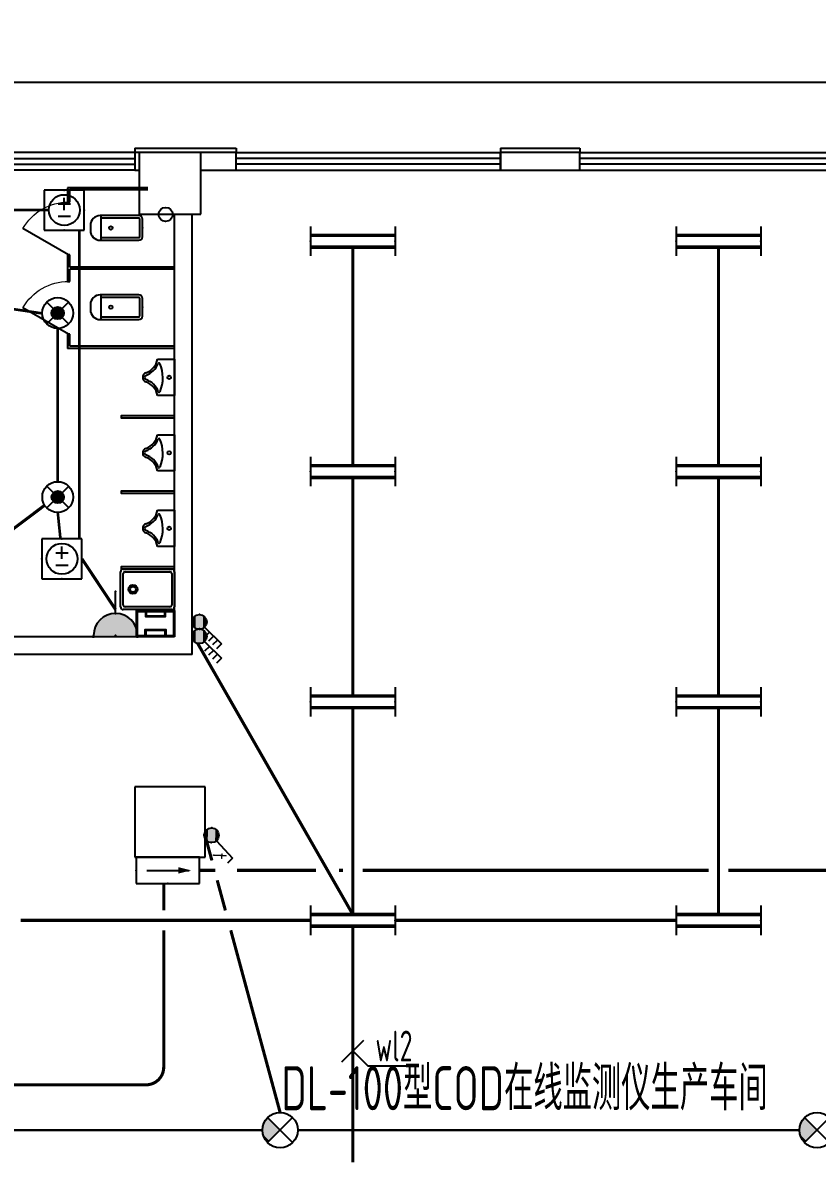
# Model space of a CAD drawing. Extents: x 2166032 to 5302137, y 581493 to 2416206.
# Drawn here: x 2481970 to 2490990, y 1136037 to 1148886 of the extents above; entities that cross this region are included whole.
import ezdxf
from ezdxf.enums import TextEntityAlignment as Align

# ---------------------------------------------------------------- set-up
doc = ezdxf.new("R2010")
doc.units = 0
doc.header["$LTSCALE"] = 1000
doc.header["$MEASUREMENT"] = 0
doc.linetypes.add('DASH', pattern=[0.35, 0.25, -0.1])
for name, color, linetype in [('COLUMN', 2, 'Continuous'), ('DIM-照明', 3, 'Continuous'), ('EQUIP-动力', 3, 'Continuous'), ('EQUIP-照明', 3, 'Continuous'), ('LATRINE', 8, 'Continuous'), ('LVTRY', 8, 'Continuous'), ('PUB_TEXT', 7, 'Continuous'), ('STAIR', 8, 'Continuous'), ('SURFACE', 8, 'Continuous'), ('TEL_TEXT', 7, 'Continuous'), ('WALL', 8, 'Continuous'), ('WINDOW', 8, 'Continuous'), ('WIRE-应急', 6, 'DASH'), ('WIRE-照明', 1, 'Continuous'), ('厨卫', 8, 'Continuous'), ('屋面', 151, 'Continuous')]:
    doc.layers.add(name, color=color, linetype=linetype)
doc.styles.add('_TEL_DIM', font='@tssdeng.shx', dxfattribs={"width": 0.8, "height": 3.5, "bigfont": '!tssdchn.shx'})
doc.styles.get("Standard").update_dxf_attribs({"font": 'tssdeng.shx', "bigfont": 'tssdchn.shx'})
doc.styles.add('TSSD_REIN', font='tssdeng.shx', dxfattribs={"width": 0.7, "bigfont": 'tssdchn.shx'})
doc.styles.add('zz-0', font='arial.ttf')

# ---------------------------------------------------------------- blocks, each defined once
blk = doc.blocks.new('_LV8')
for p, q in [((-205, 0), (205, 0)), ((-205, -191), (-205, 0)), ((205, 0), (205, -191))]:
    blk.add_line(p, q)
blk.add_circle((0, -60), 20)
for centre, radius, start, end in [((-243, -391), 203, 19.2639, 79.2894), ((-152, -175), 10, 114.1084, 248.1394), ((5, -526), 395, 66.6675, 114.1084), ((-243, -401), 233, 19.2639, 68.1394), ((243, -401), 233, 110.4941, 160.7361), ((243, -391), 203, 100.7106, 160.7361), ((158, -173), 10, 290.4941, 66.6675), ((0, -306), 54, 199.2639, 269.7777), ((0, -316), 24, 199.2639, 269.4998), ((0, -306), 54, 270.2223, 340.7361), ((0, -316), 24, 270.5002, 340.7361)]:
    blk.add_arc(centre, radius, start, end)
blk = doc.blocks.new('$lvtry$00000200')
for p, q in [((-140, -40, 0), (-140, -480, 0)), ((-110, -40, 0), (-110, -470, 0)), ((100, 0, 0), (-100, 0, 0)), ((100, -30, 0), (-100, -30, 0)), ((110, -470, 0), (110, -40, 0)), ((140, -480, 0), (140, -40, 0)), ((140, -470, 0), (-140, -470, 0)), ((-30, -590, 0), (30, -590, 0))]:
    blk.add_line(p, q)
blk.add_circle((0, -359, 0), 20)
for centre, radius, start, end in [((-100, -40, 0), 40, 90, 180), ((-100, -40, 0), 10, 90, 180), ((100, -40, 0), 40, 0, 90), ((100, -40, 0), 10, 0, 90), ((-30, -480, 0), 110, 180, 270), ((30, -480, 0), 110, 270, 0)]:
    blk.add_arc(centre, radius, start, end)
blk.add_point((0, 0))
blk = doc.blocks.new('$TCHSYS$APDOOR2D')
blk.add_line((0.5, 0), (0, 0.866))
at = {"lineweight": 13}
blk.add_arc((0.5, 0), 1, 120, 180, dxfattribs=at)
blk = doc.blocks.new('$plan$00001091')
for p, q in [((-275, -410), (-275, -50)), ((-255, -30), (255, -30)), ((275, -50), (275, -410)), ((255, -430), (-255, -430))]:
    blk.add_line(p, q)
for points in [[(-275, 0, 0.414214), (-305, -30, 0.414214)], [(305, -30, 0.414214), (275, 0, 0.414214)], [(-305, -430, 0.414214), (-275, -460, 0.414214)], [(275, -460, 0.414214), (305, -430, 0.414214)]]:
    blk.add_lwpolyline(points, format="xyb")
for points in [[(-275, 0), (275, 0)], [(-305, -430), (-305, -30)], [(305, -30), (305, -430)], [(275, -460), (-275, -460)]]:
    blk.add_lwpolyline(points)
for radius in [50, 32.5]:
    blk.add_circle((165, -230), radius)
for centre, start, end in [((-255, -50), 90, 180), ((255, -50), 0, 90), ((-255, -410), 180, 270), ((255, -410), 270, 360)]:
    blk.add_arc(centre, 20, start, end)
at = {"style": 'zz-0'}
for tag in ['YSIZE', 'XSIZE']:
    blk.add_attdef(tag, (0, 0), '', height=0.5, dxfattribs=at)
blk = doc.blocks.new('cffd')
at = {"layer": '厨卫'}
for p, q in [((288, -44), (300, -44)), ((288, -256), (300, -256))]:
    blk.add_line(p, q, dxfattribs=at)
for points in [[(0, -365), (0, 65), (300, 65), (300, -365)], [(12, -353), (12, 53), (288, 53), (288, -353)]]:
    blk.add_lwpolyline(points, close=True, dxfattribs=at)
for points in [[(12, -272), (82, -272), (82, -29), (12, -29)], [(12, -262), (72, -262), (72, -39), (12, -39)], [(288, -261), (228, -261), (228, -39), (288, -39)], [(288, -251), (238, -251), (238, -49), (288, -49)]]:
    blk.add_lwpolyline(points, dxfattribs=at)
blk.add_lwpolyline([(290, -150, 0, 50, 0), (323, -150, 100, 100, 0)], format="xyseb", dxfattribs=at)
blk = doc.blocks.new('$equip$00001160')
for p, q in [((-1.2, 0.417), (-1.2, -0.417)), ((1.2, 0.417), (1.2, -0.417)), ((-1.2, 0.167), (1.2, 0.167)), ((-1.2, -0.167), (1.2, -0.167))]:
    blk.add_line(p, q)
at = {"const_width": 0.1}
for points in [[(-1.2, 0.167), (1.2, 0.167)], [(-1.2, -0.167), (1.2, -0.167)]]:
    blk.add_lwpolyline(points, dxfattribs=at)
at = {"layer": 'EQUIP-照明'}
for p in [(-1.2, 0), (0, 0.167), (1.2, 0), (0, -0.167)]:
    blk.add_point(p, dxfattribs=at)
at = {"layer": 'EQUIP-照明', "flags": 9}
blk.add_attdef('A', (0, 0), '', height=0.00002, dxfattribs=at)
blk = doc.blocks.new('$equip$00001149')
for p, q in [((-0.354, 0.354), (0.354, -0.354)), ((0.354, 0.354), (-0.354, -0.354))]:
    blk.add_line(p, q)
for radius in [0.5, 0.2]:
    blk.add_circle((0, 0), radius)
for points in [[(-0.173, 0.1), (0.173, 0.1), (-0.2, 0), (0.2, 0)], [(-0.173, -0.1), (0.173, -0.1), (-0.2, 0), (0.2, 0)], [(-0.1, 0.173), (0.1, 0.173), (-0.173, 0.1), (0.173, 0.1)], [(0, 0.2), (0, 0.2), (-0.1, 0.173), (0.1, 0.173)], [(-0.1, -0.173), (0.1, -0.173), (-0.173, -0.1), (0.173, -0.1)], [(0, -0.2), (0, -0.2), (-0.1, -0.173), (0.1, -0.173)]]:
    blk.add_solid(points)
at = {"flags": 9}
blk.add_attdef('A', (0, 0), '', height=0.00002, dxfattribs=at)
blk = doc.blocks.new('$equip$00001344')
for p, q in [((0.65, 0.65), (-0.65, 0.65)), ((-0.65, 0.65), (-0.65, -0.65)), ((0, 0), (0, 0.4)), ((0.65, -0.65), (0.65, 0.65)), ((-0.2, 0.2), (0.2, 0.2)), ((-0.2, -0.2), (0.2, -0.2)), ((-0.65, -0.65), (0.65, -0.65))]:
    blk.add_line(p, q)
blk.add_circle((0, 0), 0.5)
for p in [(0, 0.65), (-0.65, 0), (0.65, 0), (0, -0.65)]:
    blk.add_point(p)
at = {"flags": 9}
blk.add_attdef('A', (0, 0), '', height=0.00002, dxfattribs=at)
blk = doc.blocks.new('$equip$00001296')
for p, q in [((0, 0.547), (0, 1.047)), ((-0.5, -0.003), (-0.5, 0.047)), ((0.5, -0.003), (0.5, 0.047))]:
    blk.add_line(p, q)
blk.add_arc((0, 0.047), 0.5, 0, 180)
for p in [(0, 1.047), (0, 0.547), (0, 0.047)]:
    blk.add_point(p)
for points in [[(0, 0.547), (0, 0.547), (0.25, 0.48), (-0.25, 0.48)], [(0, 0.547), (0, 0.547), (0.25, 0.48), (-0.25, 0.48)], [(0.433, 0.297), (-0.433, 0.297), (0.5, 0.047), (-0.5, 0.047)], [(0.433, 0.297), (-0.433, 0.297), (0.5, 0.047), (-0.5, 0.047)], [(0.25, 0.48), (-0.25, 0.48), (0.433, 0.297), (-0.433, 0.297)], [(0.25, 0.48), (-0.25, 0.48), (0.433, 0.297), (-0.433, 0.297)]]:
    blk.add_solid(points)
at = {"flags": 9}
blk.add_attdef('A', (0, 0), '', height=0.00002, dxfattribs=at)
blk = doc.blocks.new('$equip$00001190')
for p, q in [((-0.354, 0.354), (0.354, -0.354)), ((-0.354, -0.354), (0.354, 0.354))]:
    blk.add_line(p, q)
blk.add_circle((0, 0), 0.5)
for points in [[(-0.177, -0.177), (-0.483, 0.129), (0, 0), (-0.354, 0.354)], [(-0.306, -0.306), (-0.483, -0.129), (-0.177, -0.177), (-0.483, 0.129)], [(-0.354, -0.354), (-0.354, -0.354), (-0.306, -0.306), (-0.483, -0.129)]]:
    blk.add_solid(points)
at = {"flags": 9}
blk.add_attdef('A', (0, 0), '', height=0.00002, dxfattribs=at)
blk = doc.blocks.new('$equip$00001822')
for p, q in [((0.147, 0.356), (0.625, 0.833)), ((0.625, 0.833), (0.766, 0.692))]:
    blk.add_line(p, q)
blk.add_circle((0, 0.208), 0.208)
for p in [(0, 0.417), (-0.208, 0.208), (-0.015, 0.001), (0.208, 0.208)]:
    blk.add_point(p)
for points in [[(-0.104, 0.389), (0.104, 0.389), (-0.18, 0.313), (0.18, 0.313)], [(0, 0.417), (0, 0.417), (-0.104, 0.389), (0.104, 0.389)], [(-0.18, 0.313), (0.18, 0.313), (-0.208, 0.208), (0.208, 0.208)], [(-0.18, 0.104), (0.18, 0.104), (-0.208, 0.208), (0.208, 0.208)], [(-0.104, 0.028), (0.104, 0.028), (-0.18, 0.104), (0.18, 0.104)], [(0, 0), (0, 0), (-0.104, 0.028), (0.104, 0.028)]]:
    blk.add_solid(points)
at = {"color": 7, "style": '_TEL_DIM'}
blk.add_attdef('$TEXT$', text='', height=0.4, dxfattribs=at).set_placement((0.581, 0.465), align=Align.MIDDLE_CENTER)
at = {"color": 7, "style": '_TEL_DIM', "flags": 1}
blk.add_attdef('A', text='', height=0.00002, dxfattribs=at).set_placement((0, 0), align=Align.MIDDLE_CENTER)
blk = doc.blocks.new('$equip$00001965')
for p, q in [((0.147, 0.356), (0.625, 0.833)), ((0.512, 0.72), (0.653, 0.579)), ((0.625, 0.833), (0.766, 0.692)), ((0.286, 0.494), (0.427, 0.353)), ((0.399, 0.607), (0.54, 0.466))]:
    blk.add_line(p, q)
blk.add_circle((0, 0.208), 0.208)
for p in [(0, 0.417), (-0.208, 0.208), (0, 0), (0.208, 0.208)]:
    blk.add_point(p)
for points in [[(-0.104, 0.389), (0.104, 0.389), (-0.18, 0.312), (0.18, 0.312)], [(0, 0.417), (0, 0.417), (-0.104, 0.389), (0.104, 0.389)], [(-0.18, 0.312), (0.18, 0.312), (-0.208, 0.208), (0.208, 0.208)], [(-0.18, 0.104), (0.18, 0.104), (-0.208, 0.208), (0.208, 0.208)], [(-0.104, 0.028), (0.104, 0.028), (-0.18, 0.104), (0.18, 0.104)], [(0, 0), (0, 0), (-0.104, 0.028), (0.104, 0.028)]]:
    blk.add_solid(points)
at = {"layer": 'TEL_TEXT', "style": '_TEL_DIM', "flags": 1}
blk.add_attdef('A', text='', height=0.00002, dxfattribs=at).set_placement((0, 0), align=Align.MIDDLE_CENTER)
blk = doc.blocks.new('$equip$00001687')
for p, q in [((0.72, 0.6), (-0.72, 0.6)), ((-0.72, 0.6), (-0.72, 0)), ((0.72, 0), (0.72, 0.6)), ((-0.72, 0), (0.72, 0))]:
    blk.add_line(p, q)
at = {"color": 7}
blk.add_line((-0.48, 0.3), (0.48, 0.3), dxfattribs=at)
for p in [(0, 0.6), (-0.72, 0.3), (0.72, 0.3), (0, 0)]:
    blk.add_point(p)
blk.add_solid([(0.24, 0.228), (0.528, 0.3), (0.24, 0.372)])
at = {"layer": 'TEL_TEXT', "style": '_TEL_DIM', "flags": 1}
blk.add_attdef('A', text='', height=0.00002, dxfattribs=at).set_placement((0, 0), align=Align.MIDDLE_CENTER)
blk = doc.blocks.new('$TCHSYS$WIN2D')
for p, q in [((-0.5, 0.5), (0.5, 0.5)), ((-0.5, 0.5), (-0.5, -0.5)), ((0.5, 0.5), (0.5, -0.5)), ((0.5, 0.1667), (-0.5, 0.1667)), ((0.5, -0.1667), (-0.5, -0.1667)), ((-0.5, -0.5), (0.5, -0.5))]:
    blk.add_line(p, q)

msp = doc.modelspace()

# ---------------------------------------------------------------- linework, layer by layer
msp.add_circle((2604640.5, 1020101.3), 438608.5)
at = {"layer": 'COLUMN'}
for p, q in [((2483291.2, 1147411.3), (2483291.2, 1146711.3)), ((2483991.2, 1147411.3), (2483291.2, 1147411.3)), ((2483991.2, 1146711.3), (2483991.2, 1147411.3)), ((2483291.2, 1146711.3), (2483991.2, 1146711.3)), ((2484042.8, 1140211.3), (2483242.8, 1140211.3)), ((2483242.8, 1140211.3), (2483242.8, 1139411.3)), ((2484042.8, 1139411.3), (2484042.8, 1140211.3)), ((2483242.8, 1139411.3), (2484042.8, 1139411.3))]:
    msp.add_line(p, q, dxfattribs=at)
at = {"layer": 'DIM-照明'}
msp.add_line((2485594, 1137087.4), (2485841.5, 1137334.8), dxfattribs=at)
for points in [[(2485717.8, 1137211.1), (2485887, 1137041.9)], [(2485887, 1137041.9), (2486441.1, 1137041.9)]]:
    msp.add_lwpolyline(points, dxfattribs=at)
at = {"layer": 'LATRINE'}
for p, q in [((2483392.5, 1147011.3), (2482480.3, 1147011.3)), ((2482480.3, 1147011.3), (2482480.3, 1146848.8)), ((2483392.5, 1146986.3), (2482505.3, 1146986.3)), ((2482505.3, 1146848.8), (2482505.3, 1146986.3)), ((2482480.3, 1146848.8), (2482505.3, 1146848.8)), ((2482505.3, 1146248.8), (2482480.3, 1146248.8)), ((2482480.3, 1146248.8), (2482480.3, 1146098.8)), ((2482505.3, 1146111.3), (2482505.3, 1146248.8)), ((2482480.3, 1146098.8), (2482480.3, 1145948.8)), ((2483692.8, 1146111.3), (2482505.3, 1146111.3)), ((2483692.8, 1146086.3), (2482505.3, 1146086.3)), ((2482505.3, 1145948.8), (2482505.3, 1146086.3)), ((2483692.8, 1146086.3), (2483692.8, 1146111.3)), ((2482480.3, 1145948.8), (2482505.3, 1145948.8)), ((2482505.3, 1145348.8), (2482480.3, 1145348.8)), ((2482480.3, 1145348.8), (2482480.3, 1145186.3)), ((2482505.3, 1145211.3), (2482505.3, 1145348.8)), ((2483692.8, 1145186.3), (2482480.3, 1145186.3)), ((2483692.8, 1145211.3), (2482505.3, 1145211.3)), ((2483692.8, 1145186.3), (2483692.8, 1145211.3))]:
    msp.add_line(p, q, dxfattribs=at)
at = {"layer": 'LVTRY', "linetype": 'Continuous'}
for points in [[(2483692.8, 1144396.4), (2483092.8, 1144396.4), (2483092.8, 1144426.4), (2483692.8, 1144426.4)], [(2483692.8, 1143539.2), (2483092.8, 1143539.2), (2483092.8, 1143569.2), (2483692.8, 1143569.2)], [(2483692.8, 1142682.1), (2483092.8, 1142682.1), (2483092.8, 1142712.1), (2483692.8, 1142712.1)]]:
    msp.add_lwpolyline(points, dxfattribs=at)
at = {"layer": 'STAIR'}
msp.add_line((2455742.8, 1148211.3), (2500142.8, 1148211.3), dxfattribs=at)
at = {"layer": 'SURFACE'}
for p, q in [((2483242.8, 1147461.3), (2483242.8, 1147411.3)), ((2483242.8, 1147461.3), (2483642.8, 1147461.3)), ((2483642.8, 1147461.3), (2484392.8, 1147461.3)), ((2484392.8, 1147461.3), (2484392.8, 1147411.3)), ((2487392.8, 1147461.3), (2487392.8, 1147411.3)), ((2487392.8, 1147461.3), (2488292.8, 1147461.3)), ((2488292.8, 1147461.3), (2488292.8, 1147411.3))]:
    msp.add_line(p, q, dxfattribs=at)
at = {"layer": 'WALL'}
for p, q in [((2483291.2, 1147411.3), (2483242.8, 1147411.3)), ((2483242.8, 1147411.3), (2483242.8, 1147211.3)), ((2484392.8, 1147411.3), (2483991.2, 1147411.3)), ((2484392.8, 1147211.3), (2484392.8, 1147411.3)), ((2488292.8, 1147411.3), (2487392.8, 1147411.3)), ((2487392.8, 1147411.3), (2487392.8, 1147211.3)), ((2488292.8, 1147211.3), (2488292.8, 1147411.3)), ((2483242.8, 1147211.3), (2483291.2, 1147211.3)), ((2483991.2, 1147211.3), (2484392.8, 1147211.3)), ((2487392.8, 1147211.3), (2488292.8, 1147211.3)), ((2483692.8, 1141911.3), (2483692.8, 1146711.3)), ((2483892.8, 1141711.3), (2483892.8, 1146711.3)), ((2483692.8, 1141911.3), (2480742.8, 1141911.3)), ((2483892.8, 1141711.3), (2480642.8, 1141711.3))]:
    msp.add_line(p, q, dxfattribs=at)
at = {"layer": 'WIRE-应急', "linetype": 'DASH', "const_width": 35}
for points in [[(2484055.5, 1139605.2), (2484118.1, 1139373.8)], [(2483978.7, 1139261.3), (2484158.9, 1139261.3)], [(2484404.6, 1139261.3), (2485301.6, 1139261.3)], [(2485560.8, 1139261.3), (2485605.3, 1139261.3)], [(2485830.3, 1139261.3), (2489755.3, 1139261.3)], [(2489980.3, 1139261.3), (2491669.5, 1139261.3)], [(2483571.6, 1138806.3), (2483571.6, 1139111.3)], [(2484179, 1139148.8), (2484271.7, 1138806.3)], [(2484332.6, 1138581.3), (2484892.8, 1136512)]]:
    msp.add_lwpolyline(points, dxfattribs=at)
msp.add_lwpolyline([(2479348.4, 1136826.4), (2483371.6, 1136826.4, 0.4142136), (2483571.6, 1137026.4), (2483571.6, 1138581.3)], format="xyb", dxfattribs=at)
at = {"layer": 'WIRE-应急', "color": 6, "linetype": 'DASH', "const_width": 25}
for points in [[(2478992.8, 1136312), (2484692.8, 1136312)], [(2485092.8, 1136312), (2490792.8, 1136312)]]:
    msp.add_lwpolyline(points, dxfattribs=at)
at = {"layer": 'WIRE-照明', "color": 1, "linetype": 'Continuous', "const_width": 30, "elevation": 0}
for points in [[(2477264.5, 1146757.9), (2482267.7, 1146757.9)], [(2482613.2, 1146530.4), (2482613.2, 1143025.7)], [(2479618.5, 1145964.5), (2482193, 1145585.1)], [(2482368, 1145413.9), (2482368.9, 1143674.5)], [(2482399.6, 1143025.7), (2482369, 1143324.5)]]:
    msp.add_lwpolyline(points, dxfattribs=at)
at = {"layer": 'WIRE-照明', "linetype": 'Continuous', "const_width": 35}
for points in [[(2485717.8, 1146337.4), (2485717.8, 1143856.2)], [(2489867.8, 1146337.4), (2489867.8, 1143856.2)], [(2485717.8, 1143722.9), (2485717.8, 1141241.7)], [(2489867.8, 1143722.9), (2489867.8, 1141241.7)], [(2480506.6, 1142115.5), (2482220.6, 1143406.7)], [(2483955.3, 1141841.2), (2485717.8, 1138760.4)], [(2485717.8, 1141108.3), (2485717.8, 1138760.4)], [(2489867.8, 1141108.3), (2489867.8, 1138760.4)], [(2485717.8, 1138627.1), (2485717.8, 1135948)], [(2486197.8, 1138693.8), (2489387.8, 1138693.8)]]:
    msp.add_lwpolyline(points, dxfattribs=at)
at = {"layer": 'WIRE-照明', "linetype": 'Continuous', "const_width": 35, "elevation": 0}
msp.add_lwpolyline([(2482644.1, 1142798.2), (2483025.4, 1142222)], dxfattribs=at)
at = {"layer": 'WIRE-照明', "color": 1, "linetype": 'Continuous', "const_width": 35}
msp.add_lwpolyline([(2485237.8, 1138693.8), (2481947.8, 1138693.8)], dxfattribs=at)
at = {"layer": '屋面', "color": 6}
msp.add_circle((2483593.6, 1146709), 80, dxfattribs=at)
msp.add_circle((2483593.6, 1146709), 80, dxfattribs=at)

# ---------------------------------------------------------------- block references
at = {"layer": 'EQUIP-动力', "color": 4, "xscale": 350, "yscale": 350, "zscale": 350}
for p in [(2482442.7, 1146757.9, 0), (2482416.6, 1142798.2, 0)]:
    msp.add_blockref('$equip$00001344', p, dxfattribs=at)
at = {"layer": 'EQUIP-动力', "color": 1, "xscale": 500, "yscale": 500, "zscale": 500}
msp.add_blockref('$equip$00001296', (2483025.4, 1141904.5), dxfattribs=at)
at = {"layer": 'EQUIP-照明', "xscale": 400, "yscale": 400, "zscale": 400}
for name, p in [('$equip$00001160', (2485717.8, 1146404.1)), ('$equip$00001160', (2489867.8, 1146404.1)), ('$equip$00001160', (2485717.8, 1143789.5)), ('$equip$00001160', (2489867.8, 1143789.5)), ('$equip$00001160', (2485717.8, 1141175)), ('$equip$00001160', (2489867.8, 1141175)), ('$equip$00001160', (2485717.8, 1138693.8)), ('$equip$00001160', (2489867.8, 1138693.8)), ('$equip$00001190', (2484892.8, 1136312)), ('$equip$00001190', (2490987.2, 1136312))]:
    msp.add_blockref(name, p, dxfattribs=at)
at = {"layer": 'EQUIP-照明', "color": 4, "xscale": 350, "yscale": 350, "zscale": 350}
for p in [(2482368, 1145588.9, 0), (2482369, 1143499.5, 0)]:
    msp.add_blockref('$equip$00001149', p, dxfattribs=at)
at = {"layer": 'EQUIP-照明', "xscale": 400, "yscale": 400, "zscale": 400, "rotation": 270}
for p in [(2483892.8, 1142081.5), (2483892.8, 1141919)]:
    msp.add_blockref('$equip$00001965', p, dxfattribs=at)
at = {"layer": 'EQUIP-照明', "xscale": 399.9999999998569, "yscale": 400, "zscale": 400, "rotation": 267.465343970322}
msp.add_blockref('$equip$00001822', (2484031.6, 1139663.2), dxfattribs=at).add_auto_attribs({'$TEXT$': 't'})
at = {"layer": 'EQUIP-照明', "color": 1, "xscale": 500, "yscale": 500, "zscale": 500}
msp.add_blockref('$equip$00001687', (2483618.7, 1139111.3), dxfattribs=at)
at = {"layer": 'LATRINE', "xscale": 600, "yscale": -600, "zscale": 25, "rotation": 269.9999999969317}
for p in [(2482492.8, 1146548.8), (2482492.8, 1145648.8)]:
    msp.add_blockref('$TCHSYS$APDOOR2D', p, dxfattribs=at)
at = {"layer": 'LVTRY', "xscale": -1, "yscale": -1, "rotation": 90}
for p in [(2483329.8, 1146555.4, 0), (2483329.8, 1145655.4, 0)]:
    msp.add_blockref('$lvtry$00000200', p, dxfattribs=at)
at = {"layer": 'LVTRY', "linetype": 'Continuous', "rotation": 270}
for p in [(2483692.8, 1144858.7), (2483692.8, 1144001.5), (2483692.8, 1143144.3)]:
    msp.add_blockref('_LV8', p, dxfattribs=at)
at = {"layer": 'LVTRY', "rotation": 180}
msp.add_blockref('$plan$00001091', (2483387.8, 1142222.1), dxfattribs=at)
at = {"layer": 'WINDOW', "xscale": -2000, "yscale": 200, "zscale": -2000}
msp.add_blockref('$TCHSYS$WIN2D', (2482242.8, 1147311.3), dxfattribs=at)
at = {"layer": 'WINDOW', "xscale": 3000, "yscale": -200, "zscale": 3000, "rotation": 3.843251904455719e-10}
for p in [(2485892.8, 1147311.3), (2489792.8, 1147311.3)]:
    msp.add_blockref('$TCHSYS$WIN2D', p, dxfattribs=at)
at = {"layer": '厨卫', "rotation": 90.00000008004127}
msp.add_blockref('cffd', (2483327.8, 1141911.3), dxfattribs=at)

# ---------------------------------------------------------------- texts
at = {"layer": 'DIM-照明', "color": 7, "style": '_TEL_DIM', "width": 0.64}
msp.add_text('wl2', height=350, dxfattribs=at).set_placement((2485974.5, 1137091.9))
at = {"layer": 'PUB_TEXT', "style": 'TSSD_REIN', "width": 0.7}
msp.add_text('DL-100型COD在线监测仪生产车间', height=500, dxfattribs=at).set_placement((2484907.3, 1136538))

doc.saveas('drawing.dxf')
